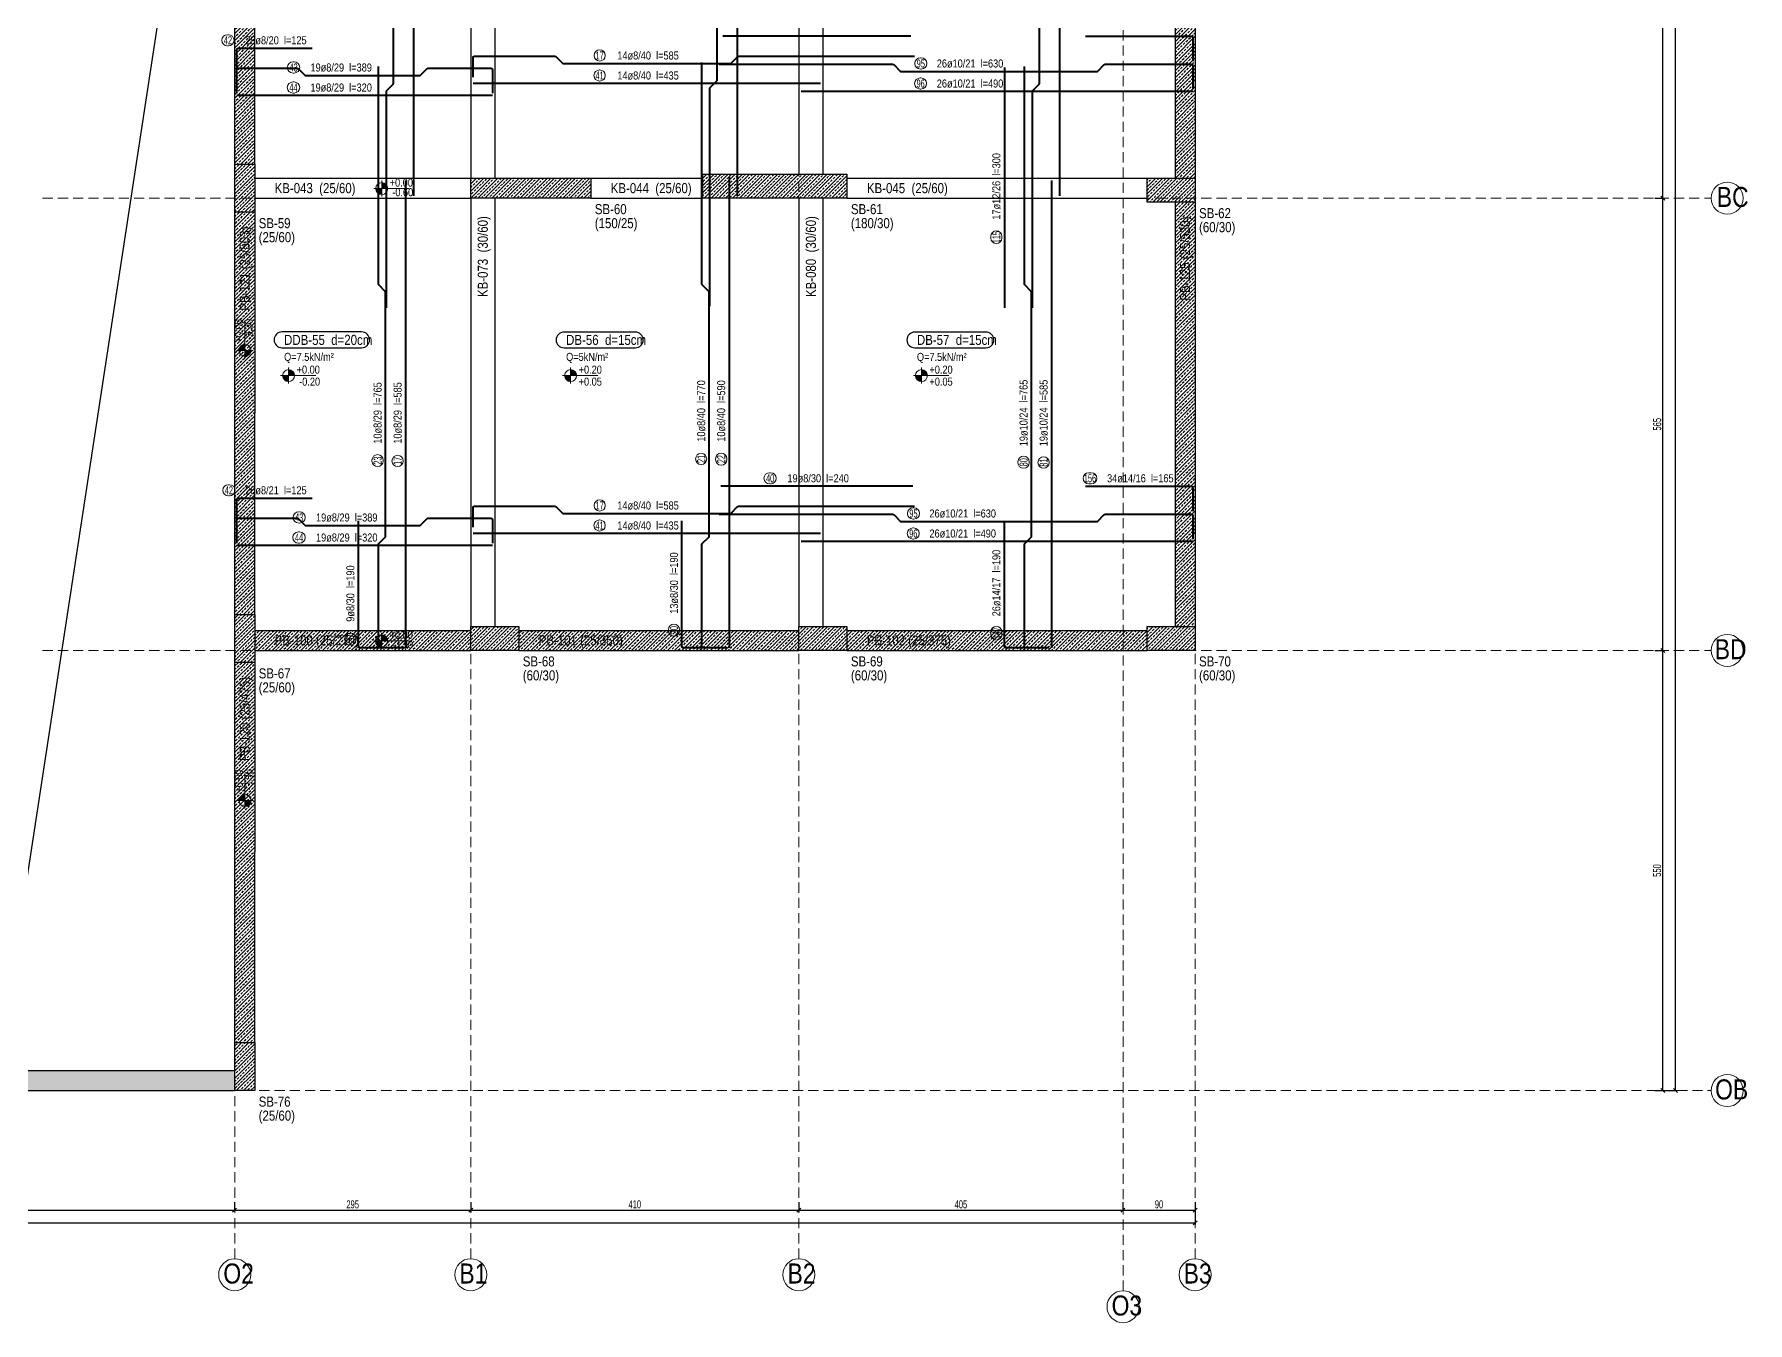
# Model space of a CAD drawing. Header units: millimetres. Extents: x 2543 to 7291, y 513 to 5794.
# Drawn here: x 5146 to 7287, y 513 to 2123 of the extents above; entities that cross this region are included whole.
import ezdxf
from ezdxf.enums import TextEntityAlignment as Align

# ---------------------------------------------------------------- set-up
doc = ezdxf.new("R2010")
doc.units = ezdxf.units.MM
doc.linetypes.add('DASHED', pattern=[19.05, 12.7, -6.35])
for name, color, linetype, lineweight in [('AKS BALONU (BEYKENT)', 7, 'Continuous', 20), ('AKS CIZGISI (BEYKENT)', 252, 'DASHED', 20), ('AKS NO (BEYKENT)', 3, 'Continuous', 20), ('AKS OLCU (BEYKENT)', 200, 'Continuous', 20), ('CIZGI (BEYKENT)', 1, 'Continuous', 20), ('DONATI (BEYKENT)', 4, 'Continuous', 40), ('DONATI YAZISI (BEYKENT)', 3, 'Continuous', 20), ('DOSEME ISMI (BEYKENT)', 9, 'Continuous', 20), ('DOSEME PAFTA (BEYKENT)', 3, 'Continuous', 20), ('KIRIS (BEYKENT)', 2, 'Continuous', 30), ('KIRIS ISMI (BEYKENT)', 40, 'Continuous', 20), ('KOLON (BEYKENT)', 3, 'Continuous', 30), ('KOLON ISMI (BEYKENT)', 91, 'Continuous', 20), ('KOT CIZGI (BEYKENT)', 120, 'Continuous', 20), ('KOT YAZI (BEYKENT)', 7, 'Continuous', 20), ('PERDE (BEYKENT)', 6, 'Continuous', 30), ('PERDE ISMI (BEYKENT)', 240, 'Continuous', 20), ('POZ BALON (BEYKENT)', 14, 'Continuous', 20), ('POZ NO (BEYKENT)', 2, 'Continuous', 20), ('TARAMA (BEYKENT)', 252, 'Continuous', 20), ('YAZI (BEYKENT)', 140, 'Continuous', 20)]:
    doc.layers.add(name, color=color, linetype=linetype, lineweight=lineweight)
doc.styles.add('DSMOLC-50', font='Bahnschrift Light Condensed', dxfattribs={"width": 0.75, "height": 10})
doc.styles.add('KOT (BEYKENT)', font='')
doc.styles.add('YAZI (BEYKENT)', font='')
doc.styles.get('KOT (BEYKENT)').set_extended_font_data('Bahnschrift Light Condensed')
doc.styles.get('YAZI (BEYKENT)').set_extended_font_data('Bahnschrift Light Condensed')
doc.dimstyles.new('DSMOLC-50', dxfattribs={"dimtxt": 10, "dimasz": 5, "dimexe": 2, "dimexo": 2, "dimgap": 2, "dimtad": 1, "dimdec": 1, "dimrnd": 0.5, "dimzin": 12, "dimdsep": 46, "dimtxsty": 'DSMOLC-50', "dimblk": 'OBLIQUE', "dimblk1": 'OBLIQUE', "dimblk2": 'OBLIQUE', "dimcen": 0, "dimclrt": 7, "dimadec": 0, "dimazin": 0, "dimtfac": 1, "dimtdec": 4, "dimtix": 1, "dimtmove": 2, "dimatfit": 3, "dimfxl": 1, "dimtzin": 0, "dimarcsym": 0})
pattern_1 = [(45, (1460.26, 1205.411), (-4.490128, 4.490128), []), (45, (1464.75, 1205.411), (-4.490128, 4.490128), [3.175, -1.5875])]
pattern_2 = [(45, (1460.26, 1205.411), (-4.4194174, 4.4194174), []), (45, (1464.679, 1205.411), (-4.4194174, 4.4194174), [3.125, -1.5625])]

# ---------------------------------------------------------------- blocks, each defined once
blk = doc.blocks.new('_Oblique')
at = {"color": 0, "linetype": 'ByBlock', "lineweight": -2}
blk.add_line((-0.5, -0.5), (0.5, 0.5), dxfattribs=at)
blk = doc.blocks.new('*D84')
at = {"layer": 'AKS OLCU (BEYKENT)', "color": 0, "lineweight": -2, "transparency": 16777216}
for p, q in [((7170.5, 1353.3), (7182.5, 1353.3)), ((7180.5, 803.3), (7180.5, 1353.3)), ((7170.5, 803.3), (7182.5, 803.3))]:
    blk.add_line(p, q, dxfattribs=at)
at = {"layer": 'DEFPOINTS', "color": 0, "transparency": 16777216}
for p in [(7168.5, 1353.3), (7180.5, 1353.3), (7168.5, 803.3)]:
    blk.add_point(p, dxfattribs=at)
at = {"layer": 'AKS OLCU (BEYKENT)', "color": 0, "lineweight": -2, "transparency": 16777216, "xscale": 5, "yscale": 5, "zscale": 5}
for p, rotation in [((7180.5, 1353.3), 90), ((7180.5, 803.3), 270)]:
    blk.add_blockref('_Oblique', p, dxfattribs=dict(at, rotation=rotation))
at = {"layer": 'AKS OLCU (BEYKENT)', "color": 7, "transparency": 16777216, "insert": (7173.4, 1078.3), "char_height": 10, "attachment_point": 5, "rotation": 90, "style": 'DSMOLC-50'}
blk.add_mtext('550', dxfattribs=at)
blk = doc.blocks.new('*D85')
at = {"layer": 'AKS OLCU (BEYKENT)', "color": 0, "lineweight": -2, "transparency": 16777216}
for p, q in [((7170.5, 1918.3), (7182.5, 1918.3)), ((7180.5, 1353.3), (7180.5, 1918.3)), ((7170.5, 1353.3), (7182.5, 1353.3))]:
    blk.add_line(p, q, dxfattribs=at)
at = {"layer": 'DEFPOINTS', "color": 0, "transparency": 16777216}
for p in [(7168.5, 1918.3), (7180.5, 1918.3), (7168.5, 1353.3)]:
    blk.add_point(p, dxfattribs=at)
at = {"layer": 'AKS OLCU (BEYKENT)', "color": 0, "lineweight": -2, "transparency": 16777216, "xscale": 5, "yscale": 5, "zscale": 5}
for p, rotation in [((7180.5, 1918.3), 90), ((7180.5, 1353.3), 270)]:
    blk.add_blockref('_Oblique', p, dxfattribs=dict(at, rotation=rotation))
at = {"layer": 'AKS OLCU (BEYKENT)', "color": 7, "transparency": 16777216, "insert": (7173.5, 1635.8), "char_height": 10, "attachment_point": 5, "rotation": 90, "style": 'DSMOLC-50'}
blk.add_mtext('565', dxfattribs=at)
blk = doc.blocks.new('*D86')
at = {"layer": 'AKS OLCU (BEYKENT)', "color": 0, "lineweight": -2, "transparency": 16777216}
for p, q in [((7170.5, 2488.3), (7182.5, 2488.3)), ((7180.5, 1918.3), (7180.5, 2488.3)), ((7170.5, 1918.3), (7182.5, 1918.3))]:
    blk.add_line(p, q, dxfattribs=at)
at = {"layer": 'DEFPOINTS', "color": 0, "transparency": 16777216}
for p in [(7168.5, 2488.3), (7180.5, 2488.3), (7168.5, 1918.3)]:
    blk.add_point(p, dxfattribs=at)
at = {"layer": 'AKS OLCU (BEYKENT)', "color": 0, "lineweight": -2, "transparency": 16777216, "xscale": 5, "yscale": 5, "zscale": 5}
for p, rotation in [((7180.5, 2488.3), 90), ((7180.5, 1918.3), 270)]:
    blk.add_blockref('_Oblique', p, dxfattribs=dict(at, rotation=rotation))
at = {"layer": 'AKS OLCU (BEYKENT)', "color": 7, "transparency": 16777216, "insert": (7173.4, 2203.3), "char_height": 10, "attachment_point": 5, "rotation": 90, "style": 'DSMOLC-50'}
blk.add_mtext('570', dxfattribs=at)
blk = doc.blocks.new('*D93')
at = {"layer": 'AKS OLCU (BEYKENT)', "color": 0, "lineweight": -2, "transparency": 16777216}
for p, q in [((7170.5, 5343.3), (7198.5, 5343.3)), ((7196.5, 803.3), (7196.5, 5343.3)), ((7170.5, 803.3), (7198.5, 803.3))]:
    blk.add_line(p, q, dxfattribs=at)
at = {"layer": 'DEFPOINTS', "color": 0, "transparency": 16777216}
for p in [(7168.5, 5343.3), (7196.5, 5343.3), (7168.5, 803.3)]:
    blk.add_point(p, dxfattribs=at)
at = {"layer": 'AKS OLCU (BEYKENT)', "color": 0, "lineweight": -2, "transparency": 16777216, "xscale": 5, "yscale": 5, "zscale": 5}
for p, rotation in [((7196.5, 5343.3), 90), ((7196.5, 803.3), 270)]:
    blk.add_blockref('_Oblique', p, dxfattribs=dict(at, rotation=rotation))
at = {"layer": 'AKS OLCU (BEYKENT)', "color": 7, "transparency": 16777216, "insert": (7189.4, 3073.3), "char_height": 10, "attachment_point": 5, "rotation": 90, "style": 'DSMOLC-50'}
blk.add_mtext('4540', dxfattribs=at)
blk = doc.blocks.new('*D99')
at = {"layer": 'AKS OLCU (BEYKENT)', "color": 0, "lineweight": -2, "transparency": 16777216}
for p, q in [((4796, 664.1), (4796, 652.1)), ((5396, 664.1), (5396, 652.1)), ((4796, 654.1), (5396, 654.1))]:
    blk.add_line(p, q, dxfattribs=at)
at = {"layer": 'DEFPOINTS', "color": 0, "transparency": 16777216}
for p in [(4796, 666.1), (5396, 666.1), (5396, 654.1)]:
    blk.add_point(p, dxfattribs=at)
at = {"layer": 'AKS OLCU (BEYKENT)', "color": 0, "lineweight": -2, "transparency": 16777216, "xscale": 5, "yscale": 5, "zscale": 5, "rotation": 180}
blk.add_blockref('_Oblique', (4796, 654.1), dxfattribs=at)
at = {"layer": 'AKS OLCU (BEYKENT)', "color": 0, "lineweight": -2, "transparency": 16777216, "xscale": 5, "yscale": 5, "zscale": 5}
blk.add_blockref('_Oblique', (5396, 654.1), dxfattribs=at)
at = {"layer": 'AKS OLCU (BEYKENT)', "color": 7, "transparency": 16777216, "insert": (5096, 661.2), "char_height": 10, "attachment_point": 5, "style": 'DSMOLC-50'}
blk.add_mtext('600', dxfattribs=at)
blk = doc.blocks.new('*D100')
at = {"layer": 'AKS OLCU (BEYKENT)', "color": 0, "lineweight": -2, "transparency": 16777216}
for p, q in [((5396, 664.1), (5396, 652.1)), ((5691, 664.1), (5691, 652.1)), ((5396, 654.1), (5691, 654.1))]:
    blk.add_line(p, q, dxfattribs=at)
at = {"layer": 'DEFPOINTS', "color": 0, "transparency": 16777216}
for p in [(5396, 666.1), (5691, 666.1), (5691, 654.1)]:
    blk.add_point(p, dxfattribs=at)
at = {"layer": 'AKS OLCU (BEYKENT)', "color": 0, "lineweight": -2, "transparency": 16777216, "xscale": 5, "yscale": 5, "zscale": 5, "rotation": 180}
blk.add_blockref('_Oblique', (5396, 654.1), dxfattribs=at)
at = {"layer": 'AKS OLCU (BEYKENT)', "color": 0, "lineweight": -2, "transparency": 16777216, "xscale": 5, "yscale": 5, "zscale": 5}
blk.add_blockref('_Oblique', (5691, 654.1), dxfattribs=at)
at = {"layer": 'AKS OLCU (BEYKENT)', "color": 7, "transparency": 16777216, "insert": (5543.5, 661.2), "char_height": 10, "attachment_point": 5, "style": 'DSMOLC-50'}
blk.add_mtext('295', dxfattribs=at)
blk = doc.blocks.new('*D101')
at = {"layer": 'AKS OLCU (BEYKENT)', "color": 0, "lineweight": -2, "transparency": 16777216}
for p, q in [((5691, 664.1), (5691, 652.1)), ((6101, 664.1), (6101, 652.1)), ((5691, 654.1), (6101, 654.1))]:
    blk.add_line(p, q, dxfattribs=at)
at = {"layer": 'DEFPOINTS', "color": 0, "transparency": 16777216}
for p in [(5691, 666.1), (6101, 666.1), (6101, 654.1)]:
    blk.add_point(p, dxfattribs=at)
at = {"layer": 'AKS OLCU (BEYKENT)', "color": 0, "lineweight": -2, "transparency": 16777216, "xscale": 5, "yscale": 5, "zscale": 5, "rotation": 180}
blk.add_blockref('_Oblique', (5691, 654.1), dxfattribs=at)
at = {"layer": 'AKS OLCU (BEYKENT)', "color": 0, "lineweight": -2, "transparency": 16777216, "xscale": 5, "yscale": 5, "zscale": 5}
blk.add_blockref('_Oblique', (6101, 654.1), dxfattribs=at)
at = {"layer": 'AKS OLCU (BEYKENT)', "color": 7, "transparency": 16777216, "insert": (5896, 661.2), "char_height": 10, "attachment_point": 5, "style": 'DSMOLC-50'}
blk.add_mtext('410', dxfattribs=at)
blk = doc.blocks.new('*D102')
at = {"layer": 'AKS OLCU (BEYKENT)', "color": 0, "lineweight": -2, "transparency": 16777216}
for p, q in [((6101, 664.1), (6101, 652.1)), ((6506, 664.1), (6506, 652.1)), ((6101, 654.1), (6506, 654.1))]:
    blk.add_line(p, q, dxfattribs=at)
at = {"layer": 'DEFPOINTS', "color": 0, "transparency": 16777216}
for p in [(6101, 666.1), (6506, 666.1), (6506, 654.1)]:
    blk.add_point(p, dxfattribs=at)
at = {"layer": 'AKS OLCU (BEYKENT)', "color": 0, "lineweight": -2, "transparency": 16777216, "xscale": 5, "yscale": 5, "zscale": 5, "rotation": 180}
blk.add_blockref('_Oblique', (6101, 654.1), dxfattribs=at)
at = {"layer": 'AKS OLCU (BEYKENT)', "color": 0, "lineweight": -2, "transparency": 16777216, "xscale": 5, "yscale": 5, "zscale": 5}
blk.add_blockref('_Oblique', (6506, 654.1), dxfattribs=at)
at = {"layer": 'AKS OLCU (BEYKENT)', "color": 7, "transparency": 16777216, "insert": (6303.5, 661.2), "char_height": 10, "attachment_point": 5, "style": 'DSMOLC-50'}
blk.add_mtext('405', dxfattribs=at)
blk = doc.blocks.new('*D103')
at = {"layer": 'AKS OLCU (BEYKENT)', "color": 0, "lineweight": -2, "transparency": 16777216}
for p, q in [((6506, 664.1), (6506, 652.1)), ((6596, 664.1), (6596, 652.1)), ((6506, 654.1), (6596, 654.1))]:
    blk.add_line(p, q, dxfattribs=at)
at = {"layer": 'DEFPOINTS', "color": 0, "transparency": 16777216}
for p in [(6506, 666.1), (6596, 666.1), (6596, 654.1)]:
    blk.add_point(p, dxfattribs=at)
at = {"layer": 'AKS OLCU (BEYKENT)', "color": 0, "lineweight": -2, "transparency": 16777216, "xscale": 5, "yscale": 5, "zscale": 5, "rotation": 180}
blk.add_blockref('_Oblique', (6506, 654.1), dxfattribs=at)
at = {"layer": 'AKS OLCU (BEYKENT)', "color": 0, "lineweight": -2, "transparency": 16777216, "xscale": 5, "yscale": 5, "zscale": 5}
blk.add_blockref('_Oblique', (6596, 654.1), dxfattribs=at)
at = {"layer": 'AKS OLCU (BEYKENT)', "color": 7, "transparency": 16777216, "insert": (6551, 661.2), "char_height": 10, "attachment_point": 5, "style": 'DSMOLC-50'}
blk.add_mtext('90', dxfattribs=at)
blk = doc.blocks.new('*D104')
at = {"layer": 'AKS OLCU (BEYKENT)', "color": 0, "lineweight": -2, "transparency": 16777216}
for p, q in [((3086.1, 664.1), (3086.1, 636.1)), ((6596, 664.1), (6596, 636.1)), ((3086.1, 638.1), (6596, 638.1))]:
    blk.add_line(p, q, dxfattribs=at)
at = {"layer": 'DEFPOINTS', "color": 0, "transparency": 16777216}
for p in [(3086.1, 666.1), (6596, 666.1), (6596, 638.1)]:
    blk.add_point(p, dxfattribs=at)
at = {"layer": 'AKS OLCU (BEYKENT)', "color": 0, "lineweight": -2, "transparency": 16777216, "xscale": 5, "yscale": 5, "zscale": 5, "rotation": 180}
blk.add_blockref('_Oblique', (3086.1, 638.1), dxfattribs=at)
at = {"layer": 'AKS OLCU (BEYKENT)', "color": 0, "lineweight": -2, "transparency": 16777216, "xscale": 5, "yscale": 5, "zscale": 5}
blk.add_blockref('_Oblique', (6596, 638.1), dxfattribs=at)
at = {"layer": 'AKS OLCU (BEYKENT)', "color": 7, "transparency": 16777216, "insert": (4841.1, 645.2), "char_height": 10, "attachment_point": 5, "style": 'DSMOLC-50'}
blk.add_mtext('3510', dxfattribs=at)

msp = doc.modelspace()

# ---------------------------------------------------------------- hatches: boundary and pattern name
at = {"layer": 'KOT CIZGI (BEYKENT)'}
h = msp.add_hatch(color=256, dxfattribs=at)
h.dxf.hatch_style = 1
h.paths.add_polyline_path([(5579.77, 1930.24), (5572.27, 1930.24, 0.4142136), (5579.77, 1922.74)])
h = msp.add_hatch(color=256, dxfattribs=at)
h.dxf.hatch_style = 1
h.paths.add_polyline_path([(5579.77, 1937.74), (5579.77, 1930.24), (5587.27, 1930.24, 0.4142136)])
h = msp.add_hatch(color=256, dxfattribs=at)
h.dxf.hatch_style = 1
h.paths.add_polyline_path([(5401.44, 1728.12), (5408.94, 1728.12), (5408.94, 1735.62, 0.4142136)])
h = msp.add_hatch(color=256, dxfattribs=at)
h.dxf.hatch_style = 1
h.paths.add_polyline_path([(5408.94, 1728.12), (5408.94, 1720.62, 0.4142136), (5416.44, 1728.12)])
h = msp.add_hatch(color=256, dxfattribs=at)
h.dxf.hatch_style = 1
h.paths.add_polyline_path([(5463.45, 1696.6), (5455.95, 1696.6, 0.4142136), (5463.45, 1689.1)])
h = msp.add_hatch(color=256, dxfattribs=at)
h.dxf.hatch_style = 1
h.paths.add_polyline_path([(5463.45, 1704.1), (5463.45, 1696.6), (5470.95, 1696.6, 0.4142136)])
h = msp.add_hatch(color=256, dxfattribs=at)
h.dxf.hatch_style = 1
h.paths.add_polyline_path([(5815.85, 1696.6), (5808.35, 1696.6, 0.4142136), (5815.85, 1689.1)])
h = msp.add_hatch(color=256, dxfattribs=at)
h.dxf.hatch_style = 1
h.paths.add_polyline_path([(5815.85, 1704.1), (5815.85, 1696.6), (5823.35, 1696.6, 0.4142136)])
h = msp.add_hatch(color=256, dxfattribs=at)
h.dxf.hatch_style = 1
h.paths.add_polyline_path([(6254.18, 1696.6), (6246.68, 1696.6, 0.4142136), (6254.18, 1689.1)])
h = msp.add_hatch(color=256, dxfattribs=at)
h.dxf.hatch_style = 1
h.paths.add_polyline_path([(6254.18, 1704.1), (6254.18, 1696.6), (6261.68, 1696.6, 0.4142136)])
h = msp.add_hatch(color=256, dxfattribs=at)
h.dxf.hatch_style = 1
h.paths.add_polyline_path([(5579.53, 1372.74), (5579.53, 1365.24), (5587.03, 1365.24, 0.4142136)])
h = msp.add_hatch(color=256, dxfattribs=at)
h.dxf.hatch_style = 1
h.paths.add_polyline_path([(5579.53, 1365.24), (5572.03, 1365.24, 0.4142136), (5579.53, 1357.74)])
h = msp.add_hatch(color=256, dxfattribs=at)
h.dxf.hatch_style = 1
h.paths.add_polyline_path([(5401.44, 1165.62), (5408.94, 1165.62), (5408.94, 1173.12, 0.4142136)])
h = msp.add_hatch(color=256, dxfattribs=at)
h.dxf.hatch_style = 1
h.paths.add_polyline_path([(5408.94, 1165.62), (5408.94, 1158.12, 0.4142136), (5416.44, 1165.62)])
at = {"layer": 'TARAMA (BEYKENT)', "lineweight": -3}
h = msp.add_hatch(dxfattribs=at)
h.set_pattern_fill('ANSI33', color=256)
h.set_pattern_definition(pattern_1)
h.paths.add_polyline_path([(6596.04, 2488.34), (6571.04, 2488.34), (6571.04, 1943.34), (6596.14, 1943.34)])
h = msp.add_hatch(dxfattribs=at)
h.set_pattern_fill('ANSI33', color=256)
h.set_pattern_definition(pattern_1)
h.paths.add_polyline_path([(5421.04, 2470.84), (5395.94, 2470.84), (5395.94, 1960.84), (5420.94, 1960.84)])
at = {"layer": 'TARAMA (BEYKENT)'}
h = msp.add_hatch(dxfattribs=at)
h.set_pattern_fill('ANSI33', color=256, style=0, pattern_type=0)
h.set_pattern_definition(pattern_2)
h.paths.add_polyline_path([(5396.04, 1960.84), (5421.04, 1960.84), (5421.04, 1900.84), (5396.04, 1900.84)], flags=0)
h = msp.add_hatch(dxfattribs=at)
h.set_pattern_fill('ANSI33', color=256, style=0, pattern_type=0)
h.set_pattern_definition(pattern_2)
h.paths.add_polyline_path([(5981.04, 1948.34), (6161.04, 1948.34), (6161.04, 1918.34), (5981.04, 1918.34)], flags=0)
h = msp.add_hatch(dxfattribs=at)
h.set_pattern_fill('ANSI33', color=256, style=0, pattern_type=0)
h.set_pattern_definition(pattern_2)
h.paths.add_polyline_path([(5691.04, 1943.34), (5841.04, 1943.34), (5841.04, 1918.34), (5691.04, 1918.34)], flags=0)
h = msp.add_hatch(dxfattribs=at)
h.set_pattern_fill('ANSI33', color=256, style=0, pattern_type=0)
h.set_pattern_definition(pattern_2)
h.paths.add_polyline_path([(6536.04, 1943.34), (6596.04, 1943.34), (6596.04, 1913.34), (6536.04, 1913.34)], flags=0)
at = {"layer": 'TARAMA (BEYKENT)', "lineweight": -3}
h = msp.add_hatch(dxfattribs=at)
h.set_pattern_fill('ANSI33', color=256)
h.set_pattern_definition(pattern_1)
h.paths.add_polyline_path([(6596.04, 1913.34), (6571.04, 1913.34), (6571.04, 1383.34), (6596.14, 1383.34)])
h = msp.add_hatch(dxfattribs=at)
h.set_pattern_fill('ANSI33', color=256)
h.set_pattern_definition(pattern_1)
h.paths.add_polyline_path([(5421.04, 1900.84), (5395.94, 1900.84), (5395.94, 1398.34), (5395.94, 1398.34), (5420.94, 1398.34)])
at = {"layer": 'TARAMA (BEYKENT)'}
h = msp.add_hatch(dxfattribs=at)
h.set_pattern_fill('ANSI33', color=256, style=0, pattern_type=0)
h.set_pattern_definition(pattern_2)
h.paths.add_polyline_path([(5396.04, 1398.34), (5421.04, 1398.34), (5421.04, 1338.34), (5396.04, 1338.34)], flags=0)
at = {"layer": 'TARAMA (BEYKENT)', "lineweight": -3}
h = msp.add_hatch(dxfattribs=at)
h.set_pattern_fill('ANSI33', color=256)
h.set_pattern_definition(pattern_1)
h.paths.add_polyline_path([(5691.04, 1378.34), (5421.04, 1378.34), (5421.04, 1353.34), (5691.04, 1353.34)])
at = {"layer": 'TARAMA (BEYKENT)'}
h = msp.add_hatch(dxfattribs=at)
h.set_pattern_fill('ANSI33', color=256, style=0, pattern_type=0)
h.set_pattern_definition(pattern_2)
h.paths.add_polyline_path([(5691.04, 1383.34), (5751.04, 1383.34), (5751.04, 1353.34), (5691.04, 1353.34)], flags=0)
at = {"layer": 'TARAMA (BEYKENT)', "lineweight": -3}
h = msp.add_hatch(dxfattribs=at)
h.set_pattern_fill('ANSI33', color=256)
h.set_pattern_definition(pattern_1)
h.paths.add_polyline_path([(6101.04, 1378.34), (5751.04, 1378.34), (5751.04, 1353.34), (6101.04, 1353.34)])
at = {"layer": 'TARAMA (BEYKENT)'}
h = msp.add_hatch(dxfattribs=at)
h.set_pattern_fill('ANSI33', color=256, style=0, pattern_type=0)
h.set_pattern_definition(pattern_2)
h.paths.add_polyline_path([(6101.04, 1383.34), (6161.04, 1383.34), (6161.04, 1353.34), (6101.04, 1353.34)], flags=0)
at = {"layer": 'TARAMA (BEYKENT)', "lineweight": -3}
h = msp.add_hatch(dxfattribs=at)
h.set_pattern_fill('ANSI33', color=256)
h.set_pattern_definition(pattern_1)
h.paths.add_polyline_path([(6536.04, 1378.34), (6161.04, 1378.34), (6161.04, 1353.34), (6536.04, 1353.34)])
at = {"layer": 'TARAMA (BEYKENT)'}
h = msp.add_hatch(dxfattribs=at)
h.set_pattern_fill('ANSI33', color=256, style=0, pattern_type=0)
h.set_pattern_definition(pattern_2)
h.paths.add_polyline_path([(6536.04, 1383.34), (6596.04, 1383.34), (6596.04, 1353.34), (6536.04, 1353.34)], flags=0)
at = {"layer": 'TARAMA (BEYKENT)', "lineweight": -3}
h = msp.add_hatch(dxfattribs=at)
h.set_pattern_fill('ANSI33', color=256)
h.set_pattern_definition(pattern_1)
h.paths.add_polyline_path([(5421.04, 1338.34), (5421.04, 1338.34), (5395.94, 1338.34), (5395.94, 863.34), (5420.94, 863.34)])
at = {"layer": 'TARAMA (BEYKENT)'}
h = msp.add_hatch(dxfattribs=at)
h.set_pattern_fill('ANSI33', color=256, style=0, pattern_type=0)
h.set_pattern_definition(pattern_2)
h.paths.add_polyline_path([(5396.04, 863.34), (5421.04, 863.34), (5421.04, 803.34), (5396.04, 803.34)], flags=0)
at = {"layer": 'TARAMA (BEYKENT)', "lineweight": -3}
h = msp.add_hatch(dxfattribs=at)
h.set_pattern_fill('ANSI33', color=256)
h.set_pattern_definition(pattern_1)
h.paths.add_polyline_path([(5396.04, 828.34), (4796.04, 828.34), (4796.04, 803.34), (5396.04, 803.34)])

# ---------------------------------------------------------------- linework, layer by layer
at = {"layer": 'AKS BALONU (BEYKENT)'}
for centre in [(7261.04, 1918.34), (7261.04, 1353.34), (7261.04, 803.34), (5396.04, 573.34), (5691.04, 573.34), (6101.04, 573.34), (6596.04, 573.34), (6506.04, 533.34)]:
    msp.add_circle(centre, 20, dxfattribs=at)
at = {"layer": 'AKS CIZGISI (BEYKENT)'}
for p, q in [((6506.04, 553.34), (6506.04, 4113.34)), ((5396.04, 593.34), (5396.04, 3318.34)), ((5691.04, 593.34), (5691.04, 3318.34)), ((6101.04, 593.34), (6101.04, 3318.34)), ((6596.04, 593.34), (6596.04, 3318.34)), ((5156.04, 1918.34), (7241.04, 1918.34)), ((5156.04, 1353.34), (7241.04, 1353.34)), ((2836.04, 803.34), (7241.04, 803.34))]:
    msp.add_line(p, q, dxfattribs=at)
at = {"layer": 'CIZGI (BEYKENT)', "lineweight": -3}
msp.add_line((5096.04, 803.34), (5395.94, 2763.34), dxfattribs=at)
at = {"layer": 'DONATI (BEYKENT)'}
for points in [[(5585.62, 1781.45), (5585.62, 2051.72, -0.1989124), (5586.06, 2052.78), (5594.18, 2060.9, 0.1989124), (5594.62, 2061.96), (5594.62, 2369.72, 0.1989124), (5594.18, 2370.78), (5586.06, 2378.9, -0.1989124), (5585.62, 2379.96), (5585.62, 2648.99)], [(5989.94, 1783.32), (5989.94, 2055.72, -0.1989124), (5990.38, 2056.78), (5998.5, 2064.9, 0.1989124), (5998.94, 2065.96), (5998.94, 2370.72, 0.1989124), (5998.5, 2371.78), (5990.38, 2379.9, -0.1989124), (5989.94, 2380.96), (5989.94, 2650.86)], [(6392.79, 1781.45), (6392.79, 2051.72, -0.1989124), (6393.23, 2052.78), (6401.35, 2060.9, 0.1989124), (6401.79, 2061.96), (6401.79, 2369.72, 0.1989124), (6401.35, 2370.78), (6393.23, 2378.9, -0.1989124), (6392.79, 2379.96), (6392.79, 2648.99)], [(6459.04, 2120.57), (6591.62, 2120.57, -0.4142136), (6593.12, 2119.07), (6593.12, 2089.65)], [(5398.94, 2074.58), (5398.94, 2104.07, -0.4142136), (5400.44, 2105.57), (5492.95, 2105.57)], [(5398.94, 2049.58), (5398.94, 2079.07, -0.4142136), (5400.44, 2080.57), (5474.33, 2080.57, -0.1989124), (5475.39, 2080.13), (5483.51, 2072.01, 0.1989124), (5484.57, 2071.57), (5627.32, 2071.57, 0.1989124), (5628.38, 2072.01), (5636.5, 2080.13, -0.1989124), (5637.57, 2080.57), (5716.54, 2080.57, -0.4142136), (5718.04, 2079.07), (5718.04, 2049.58)], [(5606.62, 1356.34), (5577.12, 1356.34, -0.4142136), (5575.62, 1357.84), (5575.62, 1485.72, -0.1989124), (5576.06, 1486.78), (5584.18, 1494.9, 0.1989124), (5584.62, 1495.96), (5584.62, 1800.72, 0.1989124), (5584.18, 1801.78), (5576.06, 1809.9, -0.1989124), (5575.62, 1810.96), (5575.62, 2082.88)], [(5693.94, 2069.67), (5693.94, 2094.07, -0.4142136), (5695.44, 2095.57), (5796.42, 2095.57, -0.1989124), (5797.48, 2095.13), (5805.6, 2087.01, 0.1989124), (5806.66, 2086.57), (6015.42, 2086.57, 0.1989124), (6016.48, 2087.01), (6024.6, 2095.13, -0.1989124), (6025.66, 2095.57), (6245.58, 2095.57)], [(6010.94, 1356.34), (5981.44, 1356.34, -0.4142136), (5979.94, 1357.84), (5979.94, 1485.72, -0.1989124), (5980.38, 1486.78), (5988.5, 1494.9, 0.1989124), (5988.94, 1495.96), (5988.94, 1800.72, 0.1989124), (5988.5, 1801.78), (5980.38, 1809.9, -0.1989124), (5979.94, 1810.96), (5979.94, 2087.88)], [(6001.5, 2085.57), (6218.42, 2085.57, -0.1989124), (6219.48, 2085.13), (6227.6, 2077.01, 0.1989124), (6228.66, 2076.57), (6473.42, 2076.57, 0.1989124), (6474.48, 2077.01), (6482.6, 2085.13, -0.1989124), (6483.66, 2085.57), (6591.62, 2085.57, -0.4142136), (6593.12, 2084.07), (6593.12, 2054.65)], [(6413.79, 1356.34), (6384.29, 1356.34, -0.4142136), (6382.79, 1357.84), (6382.79, 1485.72, -0.1989124), (6383.23, 1486.78), (6391.35, 1494.9, 0.1989124), (6391.79, 1495.96), (6391.79, 1800.72, 0.1989124), (6391.35, 1801.78), (6383.23, 1809.9, -0.1989124), (6382.79, 1810.96), (6382.79, 2082.88)], [(5398.94, 1512.37), (5398.94, 1541.86, -0.4142136), (5400.44, 1543.36), (5492.96, 1543.36)], [(6459.04, 1558.36), (6591.62, 1558.36, -0.4142136), (6593.12, 1556.86), (6593.12, 1527.45)], [(5693.94, 1507.46), (5693.94, 1531.86, -0.4142136), (5695.44, 1533.36), (5796.4, 1533.36, -0.1989124), (5797.46, 1532.92), (5805.59, 1524.8, 0.1989124), (5806.65, 1524.36), (6015.35, 1524.36, 0.1989124), (6016.41, 1524.8), (6024.54, 1532.92, -0.1989124), (6025.6, 1533.36), (6245.58, 1533.36)], [(6001.5, 1523.36), (6218.42, 1523.36, -0.1989124), (6219.48, 1522.92), (6227.6, 1514.8, 0.1989124), (6228.66, 1514.36), (6473.42, 1514.36, 0.1989124), (6474.48, 1514.8), (6482.6, 1522.92, -0.1989124), (6483.66, 1523.36), (6591.62, 1523.36, -0.4142136), (6593.12, 1521.86), (6593.12, 1492.45)], [(5398.94, 1487.37), (5398.94, 1516.86, -0.4142136), (5400.44, 1518.36), (5474.32, 1518.36, -0.1989124), (5475.39, 1517.92), (5483.51, 1509.8, 0.1989124), (5484.57, 1509.36), (5627.32, 1509.36, 0.1989124), (5628.38, 1509.8), (5636.5, 1517.92, -0.1989124), (5637.56, 1518.36), (5716.54, 1518.36, -0.4142136), (5718.04, 1516.86), (5718.04, 1487.37)], [(5581.62, 1356.34), (5552.12, 1356.34, -0.4142136), (5550.62, 1357.84), (5550.62, 1515.34)], [(5985.94, 1356.34), (5956.44, 1356.34, -0.4142136), (5954.94, 1357.84), (5954.94, 1515.34)], [(6388.79, 1356.34), (6359.29, 1356.34, -0.4142136), (6357.79, 1357.84), (6357.79, 1515.34)]]:
    msp.add_lwpolyline(points, format="xyb", dxfattribs=at)
for points in [[(5619.62, 2510.34), (5619.62, 1921.34)], [(6023.94, 2515.34), (6023.94, 1921.34)], [(6426.79, 2510.34), (6426.79, 1921.34)], [(6241.04, 2120.57), (6006.04, 2120.57)], [(6357.79, 2081.47), (6357.79, 1781.47)], [(6128.04, 2061.57), (5693.94, 2061.57)], [(5718.04, 2046.57), (5398.94, 2046.57)], [(6593.12, 2051.57), (6104.04, 2051.57)], [(5609.62, 1940.34), (5609.62, 1356.34)], [(6013.94, 1945.34), (6013.94, 1356.34)], [(6416.79, 1940.34), (6416.79, 1356.34)], [(6243.51, 1558.36), (6003.51, 1558.36)], [(6128.04, 1499.36), (5693.94, 1499.36)], [(5718.04, 1484.36), (5398.94, 1484.36)], [(6593.12, 1489.36), (6103.96, 1489.36)]]:
    msp.add_lwpolyline(points, dxfattribs=at)
at = {"layer": 'DOSEME PAFTA (BEYKENT)', "lineweight": -3}
for points in [[(5455.17, 1731.35), (5554.7, 1731.35, 1), (5554.7, 1751.14), (5455.17, 1751.14, 1)], [(5807.57, 1731.35), (5896.68, 1731.35, 1), (5896.68, 1751.01), (5807.57, 1751.01, 1)], [(6245.9, 1731.35), (6334.93, 1731.35, 1), (6334.93, 1751.01), (6245.9, 1751.01, 1)]]:
    msp.add_lwpolyline(points, format="xyb", close=True, dxfattribs=at)
at = {"layer": 'KIRIS (BEYKENT)'}
for p, q in [((5690.94, 2488.24), (5690.94, 1943.24)), ((5721.04, 2488.24), (5721.04, 1943.24)), ((6101.04, 2488.24), (6101.04, 1948.24)), ((6131.04, 2488.24), (6131.04, 1948.24)), ((5420.94, 1943.34), (5690.94, 1943.34)), ((5840.94, 1943.34), (5981.04, 1943.34)), ((6161.04, 1943.34), (6536.14, 1943.34)), ((5420.94, 1918.34), (5690.94, 1918.34)), ((5690.94, 1918.24), (5690.94, 1383.24)), ((5721.04, 1918.24), (5721.04, 1383.24)), ((5840.94, 1918.34), (5981.04, 1918.34)), ((6101.04, 1918.24), (6100.94, 1383.24)), ((6131.04, 1918.24), (6131.04, 1383.24)), ((6161.04, 1918.34), (6536.14, 1918.34))]:
    msp.add_line(p, q, dxfattribs=at)
at = {"layer": 'KOLON (BEYKENT)'}
for points in [[(5396.04, 1960.84), (5421.04, 1960.84), (5421.04, 1900.84), (5396.04, 1900.84)], [(5981.04, 1948.34), (6161.04, 1948.34), (6161.04, 1918.34), (5981.04, 1918.34)], [(5691.04, 1943.34), (5841.04, 1943.34), (5841.04, 1918.34), (5691.04, 1918.34)], [(6536.04, 1943.34), (6596.04, 1943.34), (6596.04, 1913.34), (6536.04, 1913.34)], [(5396.04, 1398.34), (5421.04, 1398.34), (5421.04, 1338.34), (5396.04, 1338.34)], [(5691.04, 1383.34), (5751.04, 1383.34), (5751.04, 1353.34), (5691.04, 1353.34)], [(6101.04, 1383.34), (6161.04, 1383.34), (6161.04, 1353.34), (6101.04, 1353.34)], [(6536.04, 1383.34), (6596.04, 1383.34), (6596.04, 1353.34), (6536.04, 1353.34)], [(5396.04, 863.34), (5421.04, 863.34), (5421.04, 803.34), (5396.04, 803.34)]]:
    msp.add_lwpolyline(points, close=True, dxfattribs=at)
at = {"layer": 'KOT CIZGI (BEYKENT)'}
for p, q in [((5569.77, 1930.24), (5613.8, 1930.24)), ((5579.77, 1940.24), (5579.77, 1920.24)), ((5408.94, 1718.12), (5408.94, 1762.14)), ((5398.94, 1728.12), (5418.94, 1728.12)), ((5453.45, 1696.6), (5497.48, 1696.6)), ((5463.45, 1706.6), (5463.45, 1686.6)), ((5805.85, 1696.6), (5849.88, 1696.6)), ((5815.85, 1706.6), (5815.85, 1686.6)), ((6244.18, 1696.6), (6288.21, 1696.6)), ((6254.18, 1706.6), (6254.18, 1686.6)), ((5579.53, 1375.24), (5579.53, 1355.24)), ((5569.53, 1365.24), (5613.56, 1365.24)), ((5408.94, 1155.62), (5408.94, 1199.64)), ((5398.94, 1165.62), (5418.94, 1165.62))]:
    msp.add_line(p, q, dxfattribs=at)
for centre in [(5579.77, 1930.24), (5408.94, 1728.12), (5463.45, 1696.6), (5815.85, 1696.6), (6254.18, 1696.6), (5579.53, 1365.24), (5408.94, 1165.62)]:
    msp.add_circle(centre, 7.5, dxfattribs=at)
at = {"layer": 'PERDE (BEYKENT)'}
for p, q in [((6571.04, 2488.24), (6571.04, 1943.34)), ((6596.04, 2488.24), (6596.14, 1943.34)), ((5395.94, 2470.84), (5395.94, 1960.84)), ((5421.04, 2470.84), (5420.94, 1960.84)), ((6571.04, 1913.34), (6571.04, 1383.24)), ((6596.04, 1913.34), (6596.14, 1383.24)), ((5395.94, 1900.84), (5395.94, 1398.34)), ((5421.04, 1900.84), (5420.94, 1398.34)), ((5420.94, 1378.34), (5690.94, 1378.34)), ((5750.94, 1378.34), (6100.94, 1378.34)), ((6160.94, 1378.34), (6536.14, 1378.34)), ((5420.94, 1353.34), (5690.94, 1353.34)), ((5750.94, 1353.34), (6100.94, 1353.34)), ((6160.94, 1353.34), (6536.14, 1353.34)), ((5395.94, 1338.34), (5395.94, 863.24)), ((5421.04, 1338.34), (5420.94, 863.24)), ((4796.14, 828.34), (5395.94, 828.34)), ((4796.14, 803.34), (5395.94, 803.34))]:
    msp.add_line(p, q, dxfattribs=at)
at = {"layer": 'POZ BALON (BEYKENT)'}
for points in [[(5387, 2108.57), (5388.21, 2108.57, 1), (5388.21, 2122.57), (5387, 2122.57, 1)], [(5852.15, 2089.57), (5852.17, 2089.57, 1), (5852.17, 2103.57), (5852.15, 2103.57, 1)], [(5469.06, 2074.57), (5470.28, 2074.57, 1), (5470.28, 2088.57), (5469.06, 2088.57, 1)], [(5852, 2064.57), (5852.17, 2064.57, 1), (5852.17, 2078.57), (5852, 2078.57, 1)], [(6252.9, 2079.57), (6253.87, 2079.57, 1), (6253.87, 2093.57), (6252.9, 2093.57, 1)], [(5468.81, 2049.57), (5470.28, 2049.57, 1), (5470.28, 2063.57), (5468.81, 2063.57, 1)], [(6252.68, 2054.57), (6253.6, 2054.57, 1), (6253.6, 2068.57), (6252.68, 2068.57, 1)], [(6354.79, 1868.53), (6354.79, 1870.66, 1), (6340.79, 1870.66), (6340.79, 1868.53, 1)], [(5581.62, 1589.92), (5581.62, 1590.91, 1), (5567.62, 1590.91), (5567.62, 1589.92, 1)], [(5606.62, 1590.04), (5606.62, 1590.06, 1), (5592.62, 1590.06), (5592.62, 1590.04, 1)], [(5985.94, 1592.45), (5985.94, 1592.49, 1), (5971.94, 1592.49), (5971.94, 1592.45, 1)], [(6010.94, 1591.76), (6010.94, 1592.74, 1), (5996.94, 1592.74), (5996.94, 1591.76, 1)], [(6388.79, 1587.81), (6388.79, 1588.93, 1), (6374.79, 1588.93), (6374.79, 1587.81, 1)], [(6413.79, 1587.94), (6413.79, 1588.09, 1), (6399.79, 1588.09), (6399.79, 1587.94, 1)], [(6064.44, 1561.36), (6065.76, 1561.36, 1), (6065.76, 1575.36), (6064.44, 1575.36, 1)], [(6463.2, 1561.36), (6466.41, 1561.36, 1), (6466.41, 1575.36), (6463.2, 1575.36, 1)], [(5388.21, 1546.36), (5389.42, 1546.36, 1), (5389.42, 1560.36), (5388.21, 1560.36, 1)], [(5476.01, 1512.36), (5477.23, 1512.36, 1), (5477.23, 1526.36), (5476.01, 1526.36, 1)], [(5852.15, 1527.36), (5852.17, 1527.36, 1), (5852.17, 1541.36), (5852.15, 1541.36, 1)], [(6243.73, 1517.36), (6244.71, 1517.36, 1), (6244.71, 1531.36), (6243.73, 1531.36, 1)], [(5475.76, 1487.36), (5477.23, 1487.36, 1), (5477.23, 1501.36), (5475.76, 1501.36, 1)], [(5852, 1502.36), (5852.17, 1502.36, 1), (5852.17, 1516.36), (5852, 1516.36, 1)], [(6243.51, 1492.36), (6244.44, 1492.36, 1), (6244.44, 1506.36), (6243.51, 1506.36, 1)], [(5547.62, 1366.91), (5547.62, 1368, 1), (5533.62, 1368), (5533.62, 1366.91, 1)], [(5951.94, 1378.06), (5951.94, 1379.15, 1), (5937.94, 1379.15), (5937.94, 1378.06, 1)], [(6354.79, 1373.21), (6354.79, 1376.49, 1), (6340.79, 1376.49), (6340.79, 1373.21, 1)]]:
    msp.add_lwpolyline(points, format="xyb", close=True, dxfattribs=at)

# ---------------------------------------------------------------- texts
at = {"layer": 'AKS NO (BEYKENT)', "style": 'YAZI (BEYKENT)'}
for s, p in [('BC', (7247.98, 1907.34)), ('BD', (7245.44, 1342.34)), ('OB', (7245.86, 792.34)), ('O2', (5381.85, 562.34)), ('B1', (5676.81, 562.34)), ('B2', (6086.82, 562.34)), ('B3', (6581.82, 562.34)), ('O3', (6491.77, 522.34))]:
    msp.add_text(s, height=25, dxfattribs=at).set_placement(p)
at = {"layer": 'DONATI YAZISI (BEYKENT)', "style": 'YAZI (BEYKENT)'}
for s, p in [(' 28ø8/20  l=125', (5445.95, 2115.57)), (' 14ø8/40  l=585', (5910.99, 2096.57)), (' 19ø8/29  l=389', (5527.53, 2081.57)), (' 14ø8/40  l=435', (5910.99, 2071.57)), (' 26ø10/21  l=630', (6313.3, 2086.57)), (' 19ø8/29  l=320', (5527.53, 2056.57)), (' 26ø10/21  l=490', (6313.3, 2061.57)), (' 19ø8/30  l=240', (6123.51, 1568.36)), (' 34ø14/16  l=165', (6526.08, 1568.36)), (' 26ø8/21  l=125', (5445.95, 1553.36)), (' 19ø8/29  l=389', (5534.48, 1519.36)), (' 14ø8/40  l=585', (5910.99, 1534.36)), (' 26ø10/21  l=630', (6304.13, 1524.36)), (' 19ø8/29  l=320', (5534.48, 1494.36)), (' 14ø8/40  l=435', (5910.99, 1509.36)), (' 26ø10/21  l=490', (6304.13, 1499.36))]:
    msp.add_text(s, height=10, dxfattribs=at).set_placement(p, align=Align.MIDDLE_CENTER)
for s, p in [(' 17ø12/26  l=300', (6347.79, 1931.47)), (' 10ø8/29  l=765', (5574.62, 1648.34)), (' 10ø8/29  l=585', (5599.62, 1648.34)), (' 10ø8/40  l=770', (5978.94, 1650.84)), (' 10ø8/40  l=590', (6003.94, 1650.84)), (' 19ø10/24  l=765', (6381.79, 1648.34)), (' 19ø10/24  l=585', (6406.79, 1648.34)), (' 26ø14/17  l=190', (6347.79, 1435.84)), (' 9ø8/30  l=190', (5540.62, 1422.72)), (' 13ø8/30  l=190', (5944.94, 1435.84))]:
    msp.add_text(s, height=10, rotation=90, dxfattribs=at).set_placement(p, align=Align.MIDDLE_CENTER)
at = {"layer": 'DOSEME ISMI (BEYKENT)', "style": 'YAZI (BEYKENT)'}
for s, p in [('DDB-55  d=20cm', (5457.81, 1735.01)), ('DB-56  d=15cm', (5810.21, 1735.01)), ('DB-57  d=15cm', (6248.54, 1735.01))]:
    msp.add_text(s, height=12.5, dxfattribs=at).set_placement(p)
at = {"layer": 'KIRIS ISMI (BEYKENT)', "style": 'YAZI (BEYKENT)'}
for s, p in [('KB-043  (25/60)', (5445.94, 1924.59)), ('KB-044  (25/60)', (5865.94, 1924.59)), ('KB-045  (25/60)', (6186.04, 1924.59))]:
    msp.add_text(s, height=12.5, dxfattribs=at).set_placement(p)
for s, p in [('KB-073  (30/60)', (5712.3, 1794.74)), ('KB-080  (30/60)', (6122.3, 1794.76))]:
    msp.add_text(s, height=12.5, rotation=90, dxfattribs=at).set_placement(p)
at = {"layer": 'KOLON ISMI (BEYKENT)', "style": 'YAZI (BEYKENT)'}
for s, p in [('SB-60', (5846.04, 1898.34)), ('SB-61', (6166.04, 1898.34)), ('SB-62', (6601.05, 1893.34)), ('SB-59', (5426.04, 1880.84)), ('(150/25)', (5846.04, 1880.84)), ('(180/30)', (6166.04, 1880.84)), ('(60/30)', (6601.05, 1875.84)), ('(25/60)', (5426.04, 1863.34)), ('SB-67', (5426.04, 1318.34)), ('SB-68', (5756.04, 1333.34)), ('(60/30)', (5756.04, 1315.84)), ('SB-69', (6166.04, 1333.34)), ('(60/30)', (6166.04, 1315.84)), ('SB-70', (6601.04, 1333.34)), ('(60/30)', (6601.04, 1315.84)), ('(25/60)', (5426.04, 1300.84)), ('SB-76', (5426.04, 783.34)), ('(25/60)', (5426.04, 765.84))]:
    msp.add_text(s, height=12.5, dxfattribs=at).set_placement(p)
at = {"layer": 'KOT YAZI (BEYKENT)', "style": 'KOT (BEYKENT)'}
for s, p in [('+0.00', (5589.77, 1932.74)), (' -0.60', (5589.77, 1920.74)), ('+0.00', (5473.45, 1699.1)), (' -0.20', (5473.45, 1684.1)), ('+0.20', (5825.85, 1699.1)), ('+0.05', (5825.85, 1684.1)), ('+0.20', (6264.18, 1699.1)), ('+0.05', (6264.18, 1684.1)), ('+0.00', (5589.53, 1367.74)), (' -3.30', (5589.53, 1355.74))]:
    msp.add_text(s, height=10, dxfattribs=at).set_placement(p)
for s, p in [('+0.00', (5406.44, 1738.12)), (' -3.30', (5418.44, 1738.12)), ('+0.00', (5406.44, 1175.62)), (' -3.30', (5418.44, 1175.62))]:
    msp.add_text(s, height=10, rotation=90, dxfattribs=at).set_placement(p)
at = {"layer": 'PERDE ISMI (BEYKENT)', "style": 'YAZI (BEYKENT)'}
for s, p in [('PB-125 (25/530)', (6589.8, 1790.23)), ('PB-121 (25/503)', (5414.8, 1777.7)), ('PB-120 (25/475)', (5414.8, 1215.19))]:
    msp.add_text(s, height=12.5, rotation=90, dxfattribs=at).set_placement(p)
for s, p in [('PB-100 (25/270)', (5445.94, 1359.59)), ('PB-101 (25/350)', (5775.94, 1359.59)), ('PB-102 (25/375)', (6185.94, 1359.59))]:
    msp.add_text(s, height=12.5, dxfattribs=at).set_placement(p)
at = {"layer": 'POZ NO (BEYKENT)', "style": 'YAZI (BEYKENT)', "width": 0.8}
for s, p in [('42', (5387.61, 2115.57)), ('17', (5852.16, 2096.57)), ('43', (5469.67, 2081.57)), ('95', (6253.39, 2086.57)), ('44', (5469.54, 2056.57)), ('41', (5852.08, 2071.57)), ('96', (6253.14, 2061.57)), ('40', (6065.1, 1568.36)), ('156', (6464.81, 1568.36)), ('42', (5388.82, 1553.36)), ('43', (5476.62, 1519.36)), ('17', (5852.16, 1534.36)), ('95', (6244.22, 1524.36)), ('44', (5476.49, 1494.36)), ('41', (5852.08, 1509.36)), ('96', (6243.97, 1499.36))]:
    msp.add_text(s, height=10, dxfattribs=at).set_placement(p, align=Align.MIDDLE_CENTER)
for s, p in [('115', (6347.79, 1869.59)), ('23', (5574.62, 1590.41)), ('17', (5599.62, 1590.05)), ('21', (5978.94, 1592.47)), ('22', (6003.94, 1592.25)), ('80', (6381.79, 1588.37)), ('81', (6406.79, 1588.01)), ('20', (5540.62, 1367.45)), ('20', (5944.94, 1378.6)), ('147', (6347.79, 1374.85))]:
    msp.add_text(s, height=10, rotation=90, dxfattribs=at).set_placement(p, align=Align.MIDDLE_CENTER)
at = {"layer": 'YAZI (BEYKENT)', "style": 'YAZI (BEYKENT)'}
for s, p in [('Q=7.5kN/m²', (5457.81, 1715.01)), ('Q=5kN/m²', (5810.21, 1715.01)), ('Q=7.5kN/m²', (6248.54, 1715.01))]:
    msp.add_text(s, height=10, dxfattribs=at).set_placement(p)

# ---------------------------------------------------------------- dimensions: what is measured, and where the dimension line sits
at = {"layer": 'AKS OLCU (BEYKENT)'}
for base, p1, p2, picture, middle in [((7196.55, 5343.34), (7168.55, 803.34), (7168.55, 5343.34), '*D93', (7189.44, 3073.34)), ((7180.55, 2488.34), (7168.55, 1918.34), (7168.55, 2488.34), '*D86', (7173.44, 2203.34)), ((7180.55, 1918.34), (7168.55, 1353.34), (7168.55, 1918.34), '*D85', (7173.5, 1635.84)), ((7180.55, 1353.34), (7168.55, 803.34), (7168.55, 1353.34), '*D84', (7173.44, 1078.34))]:
    dim = msp.add_linear_dim(base=base, p1=p1, p2=p2, angle=90, dimstyle='DSMOLC-50', dxfattribs=at)
    dim.commit()
    dim.dimension.update_dxf_attribs({"geometry": picture, "text_midpoint": middle})
for base, p1, p2, picture, middle in [((6596.0416, 638.1072), (3086.0887, 666.1072), (6596.0416, 666.1072), '*D104', (4841.0652, 645.2103)), ((5396.04, 654.11), (4796.04, 666.11), (5396.04, 666.11), '*D99', (5096.04, 661.21)), ((5691.04, 654.11), (5396.04, 666.11), (5691.04, 666.11), '*D100', (5543.54, 661.21)), ((6101.04, 654.11), (5691.04, 666.11), (6101.04, 666.11), '*D101', (5896.04, 661.21)), ((6506.04, 654.11), (6101.04, 666.11), (6506.04, 666.11), '*D102', (6303.54, 661.21)), ((6596.04, 654.11), (6506.04, 666.11), (6596.04, 666.11), '*D103', (6551.04, 661.21))]:
    dim = msp.add_linear_dim(base=base, p1=p1, p2=p2, dimstyle='DSMOLC-50', dxfattribs=at)
    dim.commit()
    dim.dimension.update_dxf_attribs({"geometry": picture, "text_midpoint": middle})

doc.saveas('drawing.dxf')
